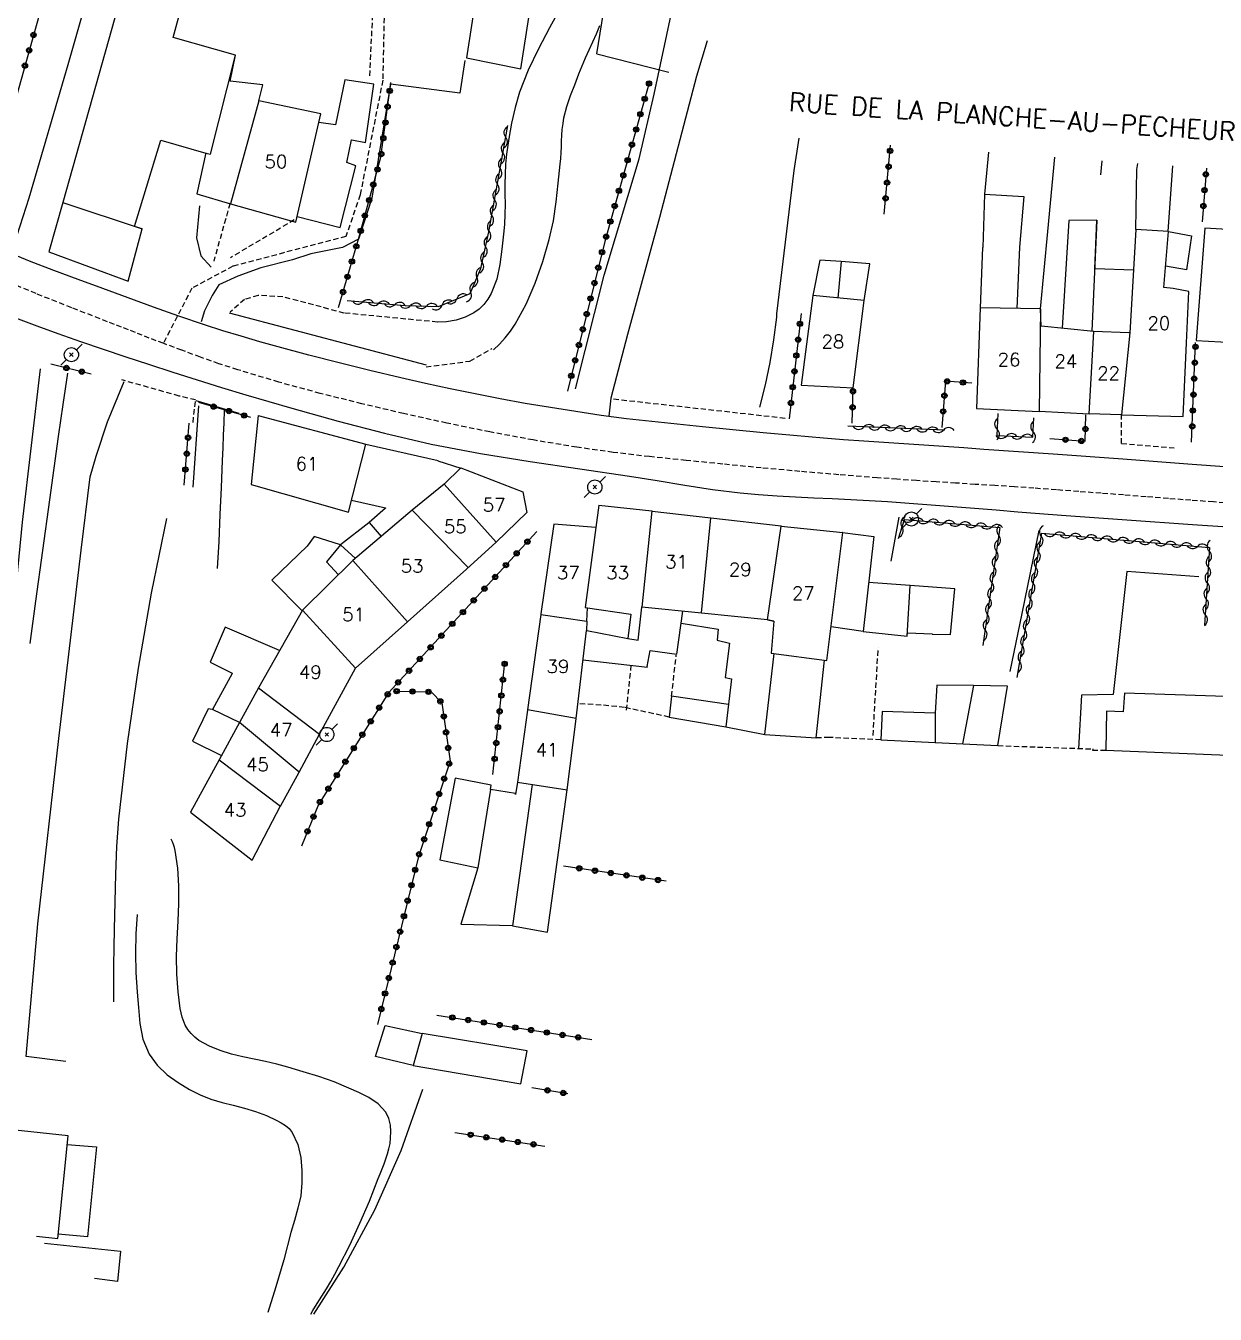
# Model space of a CAD drawing. Header units: millimetres. Extents: x 149000 to 150004, y 153000 to 154002.
# Drawn here: x 149817.9 to 149929.9, y 153198.6 to 153320 of the extents above; entities that cross this region are included whole.
import ezdxf
from ezdxf.enums import TextEntityAlignment as Align

# ---------------------------------------------------------------- set-up
doc = ezdxf.new("R2010")
doc.units = ezdxf.units.MM
doc.linetypes.add('DASHED', pattern=[0.75, 0.5, -0.25])
doc.layers.get('0').update_dxf_attribs({"linetype": 'CONTINUOUS'})
for name, color, linetype in [('W0001', 6, 'DASHED'), ('W0014', 7, 'CONTINUOUS'), ('W0017', 7, 'CONTINUOUS'), ('W0101', 7, 'CONTINUOUS'), ('W0104', 1, 'CONTINUOUS'), ('W0112', 1, 'DASHED'), ('W0120', 7, 'CONTINUOUS'), ('W0300', 7, 'CONTINUOUS'), ('W0310', 3, 'CONTINUOUS'), ('W0323', 7, 'CONTINUOUS'), ('W0473', 7, 'CONTINUOUS'), ('W0510', 5, 'CONTINUOUS'), ('W0989', 7, 'CONTINUOUS'), ('W0991', 7, 'CONTINUOUS'), ('W1102', 7, 'CONTINUOUS')]:
    doc.layers.add(name, color=color, linetype=linetype)
doc.styles.get("Standard").update_dxf_attribs({"font": 'romans.shx', "width": 0.85})

# ---------------------------------------------------------------- blocks, each defined once
blk = doc.blocks.new('T473')
for p, q in [((-0.166667, 0.166667), (0.166667, -0.166667)), ((-0.166667, -0.166667), (0.166667, 0.166667)), ((0.500001, 0.500001), (1.000002, 1.000002)), ((-1.000002, -1.000002), (-0.500001, -0.500001))]:
    blk.add_line(p, q)
blk.add_ellipse((0, 0), major_axis=(0.471405, 0.471405), ratio=1, start_param=5.4977871438, end_param=11.780972451)
blk = doc.blocks.new('t310o')
at = {"color": 0, "linetype": 'Continuous'}
for centre, start, end in [((-0.5, 0.38), 216.8699, 323.1304), ((0.5, -0.37), 36.8699, 143.1303)]:
    blk.add_arc(centre, 0.625, start, end, dxfattribs=at)
blk = doc.blocks.new('t323o')
at = {"color": 0, "linetype": 'Continuous'}
for radius in [0.25, 0.15]:
    blk.add_circle((0, 0), radius, dxfattribs=at)

msp = doc.modelspace()

# ---------------------------------------------------------------- linework, layer by layer
at = {"layer": 'W0001'}
for points in [[(149852.55, 153379.78), (149852.16, 153349.95), (149851.49, 153314.84), (149849.35, 153304.02), (149848.02, 153300.12), (149837.37, 153297.3), (149833.5, 153295.23), (149830.81, 153290.04)], [(149830.81, 153290.04), (149830.15, 153290.29), (149829.49, 153290.54), (149828.83, 153290.8), (149828.18, 153291.05), (149827.52, 153291.31), (149826.86, 153291.57), (149826.2, 153291.82), (149825.55, 153292.08), (149822.18, 153293.39), (149818.82, 153294.72), (149815.48, 153296.09)], [(149933.04, 153274.85), (149929.74, 153275.09), (149927.63, 153275.25), (149925.52, 153275.41), (149923.4, 153275.58), (149921.29, 153275.75), (149919.18, 153275.91), (149917.06, 153276.07), (149914.95, 153276.23), (149912.84, 153276.39), (149910.99, 153276.52), (149909.15, 153276.64), (149907.31, 153276.75), (149905.46, 153276.87), (149903.62, 153276.98), (149901.77, 153277.1), (149899.93, 153277.23), (149898.08, 153277.37), (149894.44, 153277.66), (149890.79, 153277.97), (149887.15, 153278.3), (149883.51, 153278.66), (149880.07, 153279.01), (149876.62, 153279.36), (149873.19, 153279.76), (149869.76, 153280.25), (149865.66, 153280.93), (149861.57, 153281.69), (149857.51, 153282.52), (149853.45, 153283.42), (149849.52, 153284.34), (149845.6, 153285.32), (149841.69, 153286.38), (149837.82, 153287.55), (149836.05, 153288.12), (149834.3, 153288.74), (149832.55, 153289.38), (149830.81, 153290.04)]]:
    msp.add_lwpolyline(points, dxfattribs=at)
at = {"layer": 'W0014'}
for points in [[(149934.29, 153278.14), (149927.74, 153278.63), (149921.2, 153279.11), (149914.66, 153279.58), (149908.11, 153280.05), (149906.23, 153280.19), (149904.34, 153280.31), (149902.45, 153280.44), (149900.57, 153280.56), (149898.68, 153280.69), (149896.8, 153280.82), (149894.91, 153280.96), (149893.02, 153281.11), (149890.17, 153281.35), (149887.32, 153281.61), (149884.46, 153281.89), (149881.61, 153282.18), (149879.22, 153282.43), (149876.83, 153282.67), (149874.44, 153282.94), (149872.05, 153283.25), (149869.67, 153283.6), (149867.29, 153283.98), (149864.91, 153284.38), (149862.54, 153284.82), (149860.19, 153285.27), (149857.85, 153285.75), (149855.51, 153286.26), (149853.18, 153286.79), (149850.28, 153287.47), (149847.39, 153288.19), (149844.51, 153288.93), (149841.63, 153289.7), (149839.89, 153290.19), (149838.15, 153290.7), (149836.41, 153291.23), (149834.69, 153291.78), (149832.28, 153292.6), (149829.88, 153293.45), (149827.49, 153294.32), (149825.11, 153295.2), (149822.8, 153296.05), (149820.5, 153296.91), (149818.21, 153297.79), (149815.94, 153298.71)], [(149816.89, 153292.43), (149818.88, 153291.69), (149820.88, 153290.97), (149823.01, 153290.22), (149825.14, 153289.49), (149827.28, 153288.78), (149829.42, 153288.07), (149831.71, 153287.32), (149833.99, 153286.59), (149836.28, 153285.87), (149838.58, 153285.18), (149842.92, 153283.93), (149847.27, 153282.71), (149851.64, 153281.56), (149856.05, 153280.55), (149860.7, 153279.65), (149865.38, 153278.9), (149870.06, 153278.21), (149874.74, 153277.51), (149877.34, 153277.1), (149879.94, 153276.67), (149882.54, 153276.28), (149885.16, 153275.96), (149886.89, 153275.8), (149888.63, 153275.67), (149890.36, 153275.57), (149892.1, 153275.49), (149893.84, 153275.41), (149895.57, 153275.33), (149897.31, 153275.24), (149899.05, 153275.13), (149901.09, 153274.99), (149903.14, 153274.83), (149905.19, 153274.67), (149907.23, 153274.5), (149909.28, 153274.34), (149911.33, 153274.17), (149913.37, 153274.01), (149915.42, 153273.86), (149921.6, 153273.41), (149927.78, 153272.97), (149933.96, 153272.55)]]:
    msp.add_lwpolyline(points, dxfattribs=at)
at = {"layer": 'W0017'}
for points in [[(149817.03, 153300.24), (149818.16, 153303.74), (149821.83, 153316.3), (149826.27, 153331.83), (149828.06, 153338.42), (149828.44, 153343.76), (149828.61, 153351.98)], [(149869.63, 153285.75), (149872.33, 153296.46), (149875.65, 153307.43), (149877.07, 153313.53), (149878.86, 153321.89), (149879.03, 153326.71)], [(149882.06, 153318.54), (149881.05, 153315.2), (149877.56, 153301.9), (149874.55, 153290.87), (149872.98, 153284.86), (149872.8, 153283.16)], [(149859.22, 153316.68), (149858.75, 153313.61), (149852.21, 153314.45), (149850.44, 153303.71), (149849.19, 153299.85), (149847.7, 153299.06), (149844.71, 153298.46), (149842.98, 153297.9), (149840, 153297.16), (149837.82, 153296.37), (149836.05, 153295.55), (149835.4, 153294.56), (149834.7, 153293.1), (149834.38, 153292.07)], [(149834.23, 153303.01), (149833.95, 153299.99), (149834.35, 153298.29), (149835.32, 153297.22)], [(149819.2, 153287.65), (149817.51, 153273.18), (149816.53, 153263.16), (149816.44, 153262.52)], [(149821.63, 153222.38), (149817.89, 153222.85), (149819, 153235.35), (149820.96, 153252.8), (149823.07, 153270.54), (149823.93, 153277.47), (149824.48, 153279.42), (149825.54, 153282.64), (149827.13, 153286.45)], [(149899.4, 153269.5), (149900.13, 153273.65)], [(149910.6, 153259.1), (149911.74, 153264.59), (149913.34, 153272.39)], [(149928.38, 153268.03), (149921.58, 153268.54), (149920.31, 153256.96), (149917.31, 153256.9), (149917.05, 153251.86)]]:
    msp.add_lwpolyline(points, dxfattribs=at)
at = {"layer": 'W0101'}
for points in [[(149837.15, 153303.19), (149843.29, 153301.45), (149845.64, 153311.65), (149839.81, 153312.88)], [(149928.12, 153290.3), (149933.92, 153289.99), (149934.05, 153296.3), (149931.98, 153296.4), (149932.15, 153300.69), (149928.93, 153300.88)], [(149890.92, 153286.1), (149895.8, 153285.85), (149896.84, 153294.07), (149892, 153294.54)]]:
    msp.add_lwpolyline(points, close=True, dxfattribs=at)
for points in [[(149921.06, 153283.33), (149921.09, 153283.3), (149926.89, 153283.13), (149927.22, 153290.08), (149927.44, 153294.92), (149925.96, 153295.2), (149925.07, 153295.29), (149925.53, 153300.57), (149922.45, 153300.76), (149921.87, 153291.02), (149921.79, 153291.02)], [(149913.53, 153291.66), (149913.45, 153293.29), (149907.78, 153293.38), (149907.42, 153283.91)], [(149918.48, 153291.16), (149913.53, 153291.66)], [(149921.79, 153291.02), (149918.48, 153291.16)], [(149839.76, 153283.24), (149839.08, 153276.73), (149848.25, 153274.12), (149849.9, 153280.53)], [(149839.76, 153283.24), (149849.9, 153280.53)], [(149907.42, 153283.91), (149913.33, 153283.62)], [(149913.33, 153283.62), (149913.33, 153283.65), (149918.03, 153283.41)], [(149918.03, 153283.41), (149918.04, 153283.43), (149921.06, 153283.33)], [(149858.83, 153278.3), (149857.27, 153276.78)], [(149858.83, 153278.27), (149858.83, 153278.3), (149864.68, 153276.03), (149865.06, 153274.11)], [(149857.27, 153276.78), (149854.75, 153274.74), (149854.26, 153274.32)], [(149854.26, 153274.32), (149848.68, 153269.56)], [(149871.83, 153274.79), (149871.55, 153272.67)], [(149871.83, 153274.79), (149876.84, 153274.26)], [(149876.84, 153274.26), (149876.87, 153274.23), (149882.4, 153273.59)], [(149862.17, 153271.31), (149865.06, 153274.11)], [(149882.4, 153273.59), (149889.02, 153272.83)], [(149871.55, 153272.67), (149867.61, 153273), (149866.39, 153264.54)], [(149887.73, 153264.02), (149887.73, 153263.99), (149888.34, 153263.86), (149888.09, 153260.84), (149893.32, 153260.16), (149894.84, 153272.21)], [(149889.02, 153272.83), (149889.02, 153272.81), (149894.84, 153272.21), (149894.81, 153272.21)], [(149859.36, 153268.75), (149862.17, 153271.31)], [(149848.68, 153269.56), (149843.91, 153264.91)], [(149853.81, 153263.8), (149859.36, 153268.75)], [(149843.91, 153264.91), (149839.79, 153257.59)], [(149870.56, 153265.16), (149874.86, 153264.53), (149874.59, 153262.21), (149875.54, 153262.07), (149875.9, 153265.17), (149875.9, 153265.2)], [(149870.71, 153263.86), (149870.77, 153265.13)], [(149875.9, 153265.2), (149881.51, 153264.64)], [(149881.51, 153264.64), (149887.73, 153264.02)], [(149848.91, 153259.43), (149853.81, 153263.8)], [(149866.39, 153264.54), (149866.38, 153264.49), (149865.11, 153255.49), (149865.11, 153255.47)], [(149870.71, 153263.86), (149870.68, 153262.99)], [(149869.7, 153254.66), (149869.71, 153254.69), (149870.68, 153262.99), (149870.71, 153262.99)], [(149845.54, 153253.2), (149848.91, 153259.43)], [(149839.79, 153257.59), (149837.99, 153254.3)], [(149865.11, 153255.47), (149864.17, 153248.68), (149868.86, 153247.98), (149869.7, 153254.66)], [(149837.99, 153254.3), (149836.07, 153250.78)], [(149843.6, 153249.64), (149845.54, 153253.2)], [(149836.07, 153250.78), (149833.38, 153245.87), (149839.17, 153241.35), (149841.86, 153246.45)], [(149841.86, 153246.45), (149841.86, 153246.42), (149843.6, 153249.64)], [(149818.86, 153205.91), (149820.86, 153205.68), (149821.83, 153215.35), (149812.73, 153216.34)]]:
    msp.add_lwpolyline(points, dxfattribs=at)
at = {"layer": 'W0104'}
for points in [[(149839.81, 153312.88), (149840.17, 153314.41), (149837.1, 153314.74), (149837.6, 153317.19), (149831.75, 153318.86), (149834.85, 153330.31), (149832.32, 153330.9), (149833.66, 153335.52), (149830.65, 153336.24), (149829.32, 153331.71), (149829.32, 153331.68), (149821.34, 153303.32), (149820.03, 153298.65)], [(149834.83, 153307.97), (149835.27, 153307.87), (149837.6, 153317.19)], [(149843.42, 153301.98), (149847.48, 153300.94), (149848.96, 153306.78), (149848.1, 153307.09), (149848.54, 153309.21), (149848.57, 153309.21), (149849.85, 153308.97), (149850.63, 153314.47), (149847.92, 153314.87), (149847.03, 153310.64), (149845.45, 153310.86)], [(149827.51, 153295.89), (149828.83, 153300.84), (149828.1, 153301.06), (149830.58, 153309.17), (149834.83, 153307.97), (149834.83, 153308), (149833.97, 153304.13), (149837.15, 153303.19)], [(149908.56, 153308.04), (149908.19, 153304.11), (149908.19, 153304.08), (149908.02, 153299.06), (149907.99, 153299.06), (149907.78, 153293.38)], [(149913.45, 153293.29), (149914.15, 153300.59), (149914.81, 153307.58)], [(149922.45, 153300.76), (149922.53, 153306.42), (149922.62, 153307)], [(149925.88, 153306.76), (149925.46, 153300.58)], [(149908.19, 153304.08), (149911.88, 153303.86), (149911.49, 153299.11), (149911.21, 153293.33)], [(149821.34, 153303.32), (149828.83, 153300.84)], [(149922.22, 153296.94), (149918.61, 153297.06), (149918.58, 153297.06), (149918.76, 153301.63), (149916.12, 153301.61), (149915.51, 153291.46)], [(149918.76, 153301.63), (149918.3, 153291.18)], [(149925.53, 153300.57), (149927.68, 153300.16), (149927.2, 153296.98), (149925.24, 153297.31)], [(149820.03, 153298.65), (149827.51, 153295.89)], [(149894.67, 153297.74), (149892.65, 153297.89), (149892, 153294.54)], [(149896.84, 153294.07), (149897.38, 153297.53), (149894.67, 153297.74), (149894.35, 153294.31)], [(149849.9, 153280.53), (149849.9, 153280.55), (149856.7, 153278.99), (149856.67, 153278.96), (149858.83, 153278.27)], [(149848.55, 153275.27), (149851.75, 153274.55), (149851.74, 153274.52), (149850.19, 153273.15), (149850.16, 153273.12), (149847.51, 153271.06), (149848.93, 153269.77)], [(149850.19, 153273.15), (149851.35, 153271.84)], [(149847.51, 153271.06), (149845.02, 153271.85), (149844.37, 153270.92), (149841.02, 153267.73), (149843.88, 153264.84)], [(149897.74, 153271.83), (149896.75, 153262.88), (149893.72, 153263.33)], [(149894.81, 153272.21), (149897.74, 153271.83)], [(149847.51, 153271.06), (149846.18, 153269.45), (149847.32, 153268.23)], [(149896.75, 153262.88), (149900.89, 153262.46), (149900.92, 153262.77), (149903.25, 153262.66), (149903.25, 153262.63), (149904.99, 153262.6), (149905.39, 153266.91), (149901.16, 153267.22), (149897.26, 153267.5)], [(149900.89, 153262.46), (149901.16, 153267.22)], [(149870.35, 153260.2), (149876.42, 153259.52), (149876.39, 153259.58), (149876.67, 153261.11), (149879.18, 153260.75), (149879.75, 153264.81)], [(149879.59, 153263.68), (149883.1, 153263.11), (149882.98, 153262.08), (149884.15, 153261.78), (149883.75, 153258.54), (149884.33, 153258.44), (149883.81, 153253.91), (149887.49, 153253.19), (149892.31, 153252.86), (149893.11, 153260.19)], [(149841.77, 153261.1), (149836.65, 153263.3), (149835.23, 153260.01), (149837.3, 153258.96), (149837.3, 153258.93), (149835.44, 153255.52), (149835.42, 153255.54), (149835.03, 153255.61), (149833.55, 153252.55), (149836.3, 153251.21)], [(149870.71, 153262.99), (149874.59, 153262.21)], [(149887.49, 153253.19), (149888.36, 153260.8)], [(149907.14, 153257.79), (149906.1, 153252.3)], [(149884.05, 153256.01), (149878.69, 153256.78), (149878.48, 153254.82), (149883.81, 153253.91)], [(149903.54, 153255.19), (149903.53, 153252.44)], [(149861.65, 153248.01), (149861.69, 153248.4), (149858.32, 153249.05), (149856.86, 153241.38), (149860.43, 153240.61)], [(149864.17, 153248.68), (149863.99, 153247.54), (149863.99, 153247.62), (149861.65, 153248.01), (149860.43, 153240.61), (149858.84, 153235.31), (149863.72, 153235.17), (149863.71, 153235.14), (149867.01, 153234.55), (149868.86, 153247.98)], [(149865.55, 153248.47), (149863.71, 153235.14)], [(149854.34, 153221.99), (149850.81, 153222.83), (149851.72, 153225.75), (149855.21, 153225.01)], [(149821.75, 153214.55), (149824.52, 153214.33), (149823.68, 153205.83), (149820.91, 153206.09)], [(149819.62, 153205.26), (149826.77, 153204.5), (149826.5, 153201.62), (149824.33, 153201.92)]]:
    msp.add_lwpolyline(points, dxfattribs=at)
for points in [[(149860.91, 153326.92), (149859.39, 153316.93), (149864.49, 153315.91), (149866.11, 153326.2)], [(149898.4, 153252.67), (149903.53, 153252.44), (149909.44, 153252.13), (149910.34, 153257.74), (149907.14, 153257.79), (149903.69, 153257.83), (149903.54, 153255.19), (149898.53, 153255.34)], [(149919.62, 153251.7), (149932.65, 153251.16), (149932.81, 153256.71), (149921.38, 153257.08), (149921.23, 153255.31), (149919.66, 153255.37)], [(149854.34, 153221.99), (149864.5, 153220.25), (149865.08, 153223.37), (149855.21, 153225.01)]]:
    msp.add_lwpolyline(points, close=True, dxfattribs=at)
at = {"layer": 'W0112'}
for points in [[(149850.26, 153315.25), (149850.63, 153322.76), (149850.76, 153337.96), (149850.79, 153350.39), (149835.87, 153354.57), (149830.55, 153336.46)], [(149837.1, 153303.24), (149835.56, 153297.77)], [(149843.15, 153301.67), (149837.14, 153298.11)], [(149856.63, 153292.04), (149847.85, 153292.89), (149842.06, 153294.42), (149839.74, 153294.55), (149838.46, 153294.18), (149837.1, 153292.96)], [(149855.56, 153287.81), (149859.7, 153288.37), (149861.79, 153289.56)], [(149833.61, 153282.58), (149833.85, 153284.71), (149832.3, 153285.07), (149826.9, 153286.59)], [(149873.24, 153284.8), (149889.56, 153282.98)], [(149921.08, 153280.61), (149921.09, 153283.3)], [(149921.08, 153280.61), (149926.11, 153280.18)], [(149897.68, 153253.1), (149898.17, 153261.36)], [(149874.87, 153259.7), (149874.41, 153255.37)], [(149878.69, 153256.78), (149879.14, 153260.64)], [(149878.48, 153254.82), (149874.27, 153255.73), (149872.06, 153255.95), (149869.87, 153256.08)], [(149898.4, 153252.67), (149893.58, 153252.9), (149892.31, 153252.86)], [(149909.44, 153252.13), (149918.38, 153251.82), (149918.37, 153251.71), (149919.62, 153251.7)]]:
    msp.add_lwpolyline(points, dxfattribs=at)
at = {"layer": 'W0120'}
for points in [[(149837.02, 153292.91), (149855.56, 153288.01)], [(149833.87, 153284.65), (149837.92, 153283.47)]]:
    msp.add_lwpolyline(points, dxfattribs=at)
at = {"layer": 'W0300'}
for points in [[(149871.64, 153317.32), (149874.34, 153334.09)], [(149878.43, 153315.57), (149871.64, 153317.29)], [(149887.01, 153284.03), (149887.53, 153286.12), (149887.97, 153288.23), (149888.33, 153290.36), (149888.61, 153292.5), (149888.62, 153292.54), (149888.62, 153292.58), (149888.62, 153292.62), (149888.62, 153292.66), (149888.62, 153292.69), (149888.62, 153292.73), (149888.62, 153292.77), (149888.62, 153292.81), (149890.25, 153306.34), (149890.71, 153309.36)], [(149821.79, 153287.24), (149821.34, 153284.26), (149820.9, 153281.27), (149820.48, 153278.28), (149820.08, 153275.29), (149818.78, 153265.74), (149818.24, 153261.76)], [(149831.12, 153273.52), (149829.67, 153266.49), (149828.43, 153259.43), (149827.41, 153252.32), (149826.59, 153245.2), (149826.39, 153242.61), (149826.29, 153240.01), (149826.24, 153237.42), (149826.18, 153234.83), (149826.15, 153233.12), (149826.12, 153231.41), (149826.11, 153229.69), (149826.12, 153227.98)], [(149845, 153198.55), (149847.83, 153202.98), (149850.73, 153208.38), (149853.21, 153213.98), (149855.26, 153219.76)]]:
    msp.add_lwpolyline(points, dxfattribs=at)
at = {"layer": 'W0310'}
for points in [[(149848.13, 153294.07), (149853.61, 153293.6), (149856.75, 153293.52), (149859.71, 153294.74), (149860.72, 153297.1), (149861.49, 153300.53), (149863.27, 153310.57)], [(149909.42, 153283.44), (149909.34, 153281.34), (149912.73, 153281.2), (149912.82, 153283.02)], [(149904.45, 153281.86), (149895.31, 153282.22)], [(149900.07, 153271.64), (149900.63, 153273.44), (149909.61, 153272.69), (149908.02, 153261.55)], [(149911.26, 153258.55), (149913.58, 153272.14), (149929.39, 153270.8), (149928.91, 153263.49)]]:
    msp.add_lwpolyline(points, dxfattribs=at)
at = {"layer": 'W0323'}
for points in [[(149828.61, 153353.39), (149819.33, 153321.75), (149813.71, 153301.77)], [(149847.32, 153293.43), (149849.25, 153300.07), (149851.3, 153307.58), (149852.25, 153314.62)], [(149876.59, 153314.58), (149872.4, 153299.63), (149868.89, 153285.53)], [(149898.72, 153302.2), (149899.33, 153308.72)], [(149919.14, 153305.93), (149919.25, 153307.25)], [(149929.08, 153306.53), (149928.68, 153301.48)], [(149890.91, 153292.86), (149889.77, 153282.93)], [(149927.69, 153280.72), (149928.07, 153290.13)], [(149824, 153287.14), (149820.22, 153288.08)], [(149906.97, 153286.29), (149904.51, 153286.46), (149904.15, 153282.12)], [(149895.72, 153282.51), (149895.8, 153285.85)], [(149834.11, 153284.5), (149839.03, 153283.07)], [(149914.32, 153281.06), (149917.65, 153280.81), (149917.73, 153283.3)], [(149832.77, 153276.66), (149833.26, 153282.51)], [(149865.99, 153272.32), (149859.29, 153264.98), (149852.03, 153257.1), (149845.42, 153246.58), (149843.83, 153242.66)], [(149861.87, 153249.4), (149862.98, 153259.96)], [(149852.61, 153257.26), (149856.03, 153257.2), (149857.06, 153256.15), (149857.82, 153250.68), (149854.85, 153241.69), (149850.99, 153225.86)], [(149878.18, 153239.35), (149868.52, 153240.78)], [(149856.57, 153226.74), (149867.39, 153225.03), (149871.18, 153224.44)], [(149868.92, 153219.33), (149865.53, 153219.89)], [(149858.28, 153215.69), (149866.74, 153214.39)]]:
    msp.add_lwpolyline(points, dxfattribs=at)
at = {"layer": 'W0510'}
for points in [[(149868.25, 153321.73), (149867.21, 153319.77), (149866.17, 153317.8), (149865.2, 153315.78), (149864.38, 153313.7), (149863.95, 153312.26), (149863.61, 153310.8), (149863.35, 153309.33), (149863.14, 153307.85), (149863.05, 153306.91), (149863.01, 153305.97), (149863, 153305.02), (149863, 153304.08), (149863.01, 153303.14), (149862.99, 153302.2), (149862.95, 153301.25), (149862.86, 153300.31), (149862.7, 153298.91), (149862.52, 153297.48), (149862.22, 153296.07), (149861.69, 153294.72), (149861.38, 153294.19), (149861, 153293.7), (149860.56, 153293.26), (149860.05, 153292.9), (149859.25, 153292.49), (149858.39, 153292.21), (149857.5, 153292.06), (149856.6, 153292.04)], [(149861.91, 153289.43), (149862.49, 153289.96), (149863.03, 153290.55), (149863.52, 153291.17), (149863.96, 153291.83), (149864.99, 153293.73), (149865.85, 153295.72), (149866.57, 153297.76), (149867.17, 153299.83), (149867.57, 153301.58), (149867.83, 153303.36), (149868.02, 153305.14), (149868.21, 153306.92), (149868.26, 153307.46), (149868.3, 153308.01), (149868.32, 153308.56), (149868.34, 153309.1), (149868.36, 153309.65), (149868.4, 153310.2), (149868.47, 153310.74), (149868.56, 153311.28), (149868.83, 153312.34), (149869.18, 153313.38), (149869.57, 153314.4), (149869.95, 153315.42), (149870.26, 153316.19), (149870.59, 153316.95), (149870.94, 153317.7), (149871.28, 153318.45), (149871.63, 153319.21), (149871.94, 153319.98)], [(149834.12, 153284.14), (149833.59, 153276.5)], [(149835.93, 153268.81), (149836.06, 153271.36), (149836.18, 153273.91), (149836.29, 153276.46), (149836.4, 153279.01), (149836.45, 153280.19), (149836.49, 153281.38), (149836.53, 153282.56), (149836.56, 153283.75)], [(149844.7, 153198.56), (149844.9, 153198.89), (149845.32, 153199.57), (149845.75, 153200.26), (149846.17, 153200.94), (149846.58, 153201.63), (149846.98, 153202.33), (149847.36, 153203.04), (149848.38, 153205.07), (149849.33, 153207.13), (149850.23, 153209.21), (149851.06, 153211.33), (149851.24, 153211.79), (149851.42, 153212.25), (149851.61, 153212.71), (149851.78, 153213.18), (149851.94, 153213.66), (149852.07, 153214.15), (149852.17, 153214.65), (149852.22, 153215.15), (149852.24, 153215.76), (149852.2, 153216.38), (149852.06, 153217), (149851.77, 153217.58), (149851.05, 153218.38), (149850.16, 153218.98), (149849.22, 153219.43), (149848.3, 153219.86), (149846.9, 153220.46), (149845.45, 153220.95), (149843.99, 153221.39), (149842.53, 153221.83), (149841.49, 153222.13), (149840.43, 153222.38), (149839.37, 153222.59), (149838.31, 153222.81), (149837.24, 153223.07), (149836.18, 153223.4), (149835.15, 153223.82), (149834.17, 153224.36), (149833.78, 153224.65), (149833.43, 153224.99), (149833.13, 153225.38), (149832.88, 153225.8), (149832.57, 153226.55), (149832.4, 153227.35), (149832.29, 153228.15), (149832.2, 153228.93), (149832.08, 153230.6), (149832.06, 153232.26), (149832.11, 153233.92), (149832.2, 153235.58), (149832.26, 153237.24), (149832.27, 153238.91), (149832.18, 153240.58), (149831.94, 153242.24), (149831.87, 153242.53), (149831.78, 153242.8), (149831.67, 153243.07), (149831.54, 153243.33)], [(149828.33, 153236.23), (149828.22, 153234.4), (149828.18, 153232.57), (149828.23, 153230.74), (149828.36, 153228.91), (149828.47, 153227.45), (149828.6, 153225.96), (149828.88, 153224.47), (149829.47, 153223.06), (149830.24, 153222.01), (149831.18, 153221.12), (149832.22, 153220.38), (149833.29, 153219.72), (149834.27, 153219.22), (149835.3, 153218.83), (149836.34, 153218.51), (149837.4, 153218.24), (149838.45, 153217.96), (149839.5, 153217.66), (149840.53, 153217.28), (149841.52, 153216.81), (149841.91, 153216.58), (149842.31, 153216.34), (149842.67, 153216.04), (149842.96, 153215.66), (149843.48, 153214.53), (149843.76, 153213.33), (149843.86, 153212.11), (149843.87, 153210.92), (149843.76, 153209.71), (149843.49, 153208.53), (149843.16, 153207.38), (149842.83, 153206.24), (149842.15, 153203.68), (149841.42, 153201.12), (149840.65, 153198.72)]]:
    msp.add_lwpolyline(points, dxfattribs=at)
at = {"layer": 'W1102'}
for points in [[(149913.45, 153293.29), (149913.33, 153283.62)], [(149918.03, 153283.41), (149918.48, 153291.16)], [(149921.87, 153291.02), (149921.09, 153283.3)], [(149857.27, 153276.78), (149862.17, 153271.31)], [(149859.54, 153268.91), (149854.26, 153274.32)], [(149876.84, 153274.26), (149875.9, 153265.17)], [(149881.51, 153264.64), (149882.4, 153273.59)], [(149871.55, 153272.67), (149870.56, 153265.16)], [(149888.34, 153263.86), (149887.72, 153263.99), (149889.02, 153272.81)], [(149848.68, 153269.56), (149853.81, 153263.8)], [(149848.91, 153259.43), (149843.91, 153264.91)], [(149866.38, 153264.49), (149870.71, 153263.86)], [(149839.79, 153257.59), (149845.54, 153253.2)], [(149837.99, 153254.3), (149835.44, 153255.52)], [(149869.71, 153254.69), (149865.11, 153255.49)], [(149843.6, 153249.64), (149837.99, 153254.3)], [(149836.07, 153250.78), (149841.86, 153246.42)]]:
    msp.add_lwpolyline(points, dxfattribs=at)

# ---------------------------------------------------------------- block references
at = {"layer": 'W0310'}
for p, rotation in [((149863.07, 153309.46), 79.95751526194854), ((149862.81, 153307.98), 79.95751526194854), ((149862.55, 153306.51), 79.95751526194854), ((149862.29, 153305.03), 79.95751526194854), ((149862.03, 153303.55), 79.95751526194854), ((149861.77, 153302.08), 79.95751526194854), ((149861.51, 153300.6), 79.95751526194854), ((149861.18, 153299.13), 77.28180592419555), ((149860.85, 153297.67), 77.28180592419555), ((149860.36, 153296.26), 66.92427372876429), ((149859.77, 153294.88), 66.92427372876429), ((149849.62, 153293.94), 355.101500210066), ((149851.12, 153293.81), 355.101500210066), ((149852.61, 153293.69), 355.101500210066), ((149854.11, 153293.59), 358.540550644717), ((149855.61, 153293.55), 358.540550644717), ((149857.08, 153293.65), 22.34994811823851), ((149858.47, 153294.23), 22.34994811823851), ((149909.36, 153281.94), 268.0382093755485), ((149896.81, 153282.16), 177.7619934859011), ((149898.31, 153282.1), 177.7619934859011), ((149899.81, 153282.04), 177.7619934859011), ((149901.31, 153281.98), 177.7619934859011), ((149902.81, 153281.92), 177.7619934859011), ((149904.31, 153281.87), 177.7619934859011), ((149910.24, 153281.3), 357.5507884635058), ((149912.76, 153281.7), 87.13916404882532), ((149911.74, 153281.24), 357.5507884635058), ((149900.41, 153272.74), 72.52308528580804), ((149901.4, 153273.38), 355.2136562489422), ((149902.89, 153273.25), 355.2136562489422), ((149904.39, 153273.13), 355.2136562489422), ((149905.88, 153273), 355.2136562489422), ((149907.38, 153272.88), 355.2136562489422), ((149908.87, 153272.75), 355.2136562489422), ((149909.51, 153271.94), 261.8375007142316), ((149913.53, 153271.86), 80.29712153670565), ((149914.79, 153272.04), 355.1619770716421), ((149916.29, 153271.91), 355.1619770716421), ((149917.78, 153271.78), 355.1619770716421), ((149919.28, 153271.66), 355.1619770716421), ((149920.77, 153271.53), 355.1619770716421), ((149909.29, 153270.46), 261.8375007142316), ((149913.28, 153270.38), 80.29712153670565), ((149922.26, 153271.4), 355.1619770716421), ((149923.76, 153271.28), 355.1619770716421), ((149925.25, 153271.15), 355.1619770716421), ((149926.75, 153271.03), 355.1619770716421), ((149928.24, 153270.9), 355.1619770716421), ((149929.36, 153270.45), 266.2494228787804), ((149909.08, 153268.97), 261.8375007142316), ((149913.03, 153268.9), 80.29712153670565), ((149929.27, 153268.95), 266.2494228787804), ((149908.87, 153267.49), 261.8375007142316), ((149912.77, 153267.43), 80.29712153670565), ((149929.17, 153267.46), 266.2494228787804), ((149908.65, 153266), 261.8375007142316), ((149912.52, 153265.95), 80.29712153670565), ((149929.07, 153265.96), 266.2494228787804), ((149908.44, 153264.52), 261.8375007142316), ((149912.27, 153264.47), 80.29712153670565), ((149928.97, 153264.46), 266.2494228787804), ((149908.23, 153263.03), 261.8375007142316), ((149912.01, 153262.99), 80.29712153670565), ((149911.76, 153261.51), 80.29712153670565), ((149911.51, 153260.03), 80.29712153670565)]:
    msp.add_blockref('t310o', p, dxfattribs=dict(at, rotation=rotation))
at = {"layer": 'W0323'}
for p, rotation in [((149818.58, 153319.1), 254.3071404126309), ((149818.17, 153317.65), 254.3071404126309), ((149817.77, 153316.21), 254.3071404126309), ((149876.57, 153314.52), 254.3642915608536), ((149852.14, 153313.83), 82.35364517192912), ((149876.17, 153313.08), 254.3642915608536), ((149851.94, 153312.34), 82.35364517192912), ((149875.76, 153311.63), 254.3642915608536), ((149851.74, 153310.85), 82.35364517192912), ((149851.54, 153309.37), 82.35364517192912), ((149875.36, 153310.19), 254.3642915608536), ((149874.96, 153308.75), 254.3642915608536), ((149899.28, 153308.18), 84.70049246511587), ((149851.34, 153307.88), 82.35364517192912), ((149874.55, 153307.3), 254.3642915608536), ((149850.99, 153306.42), 74.70290637429109), ((149874.15, 153305.86), 254.3642915608536), ((149899.14, 153306.68), 84.70049246511587), ((149929.03, 153305.96), 265.4709459743448), ((149850.59, 153304.98), 74.70290637429109), ((149873.74, 153304.41), 254.3642915608536), ((149899, 153305.19), 84.70049246511587), ((149928.91, 153304.47), 265.4709459743448), ((149850.2, 153303.53), 74.70290637429109), ((149898.86, 153303.7), 84.70049246511587), ((149849.8, 153302.08), 74.70290637429109), ((149873.34, 153302.97), 254.3642915608536), ((149928.8, 153302.97), 265.4709459743448), ((149872.93, 153301.52), 254.3642915608536), ((149849.41, 153300.64), 74.70290637429109), ((149872.53, 153300.08), 254.3642915608536), ((149848.99, 153299.19), 73.7530501491923), ((149872.15, 153298.63), 255.9895766400156), ((149848.58, 153297.75), 73.7530501491923), ((149871.79, 153297.17), 255.9895766400156), ((149848.16, 153296.31), 73.7530501491923), ((149847.74, 153294.87), 73.7530501491923), ((149871.43, 153295.72), 255.9895766400156), ((149871.06, 153294.26), 255.9895766400156), ((149870.7, 153292.8), 255.9895766400156), ((149870.34, 153291.35), 255.9895766400156), ((149890.79, 153291.88), 263.4634257178834), ((149869.97, 153289.89), 255.9895766400156), ((149890.62, 153290.39), 263.4634257178834), ((149890.45, 153288.89), 263.4634257178834), ((149928.06, 153289.71), 87.68265665988469), ((149821.68, 153287.72), 165.988704929288), ((149823.13, 153287.36), 165.988704929288), ((149869.61, 153288.44), 255.9895766400156), ((149890.28, 153287.4), 263.4634257178834), ((149928, 153288.21), 87.68265665988469), ((149869.25, 153286.98), 255.9895766400156), ((149904.66, 153286.45), 176.0763613373428), ((149906.15, 153286.35), 176.0763613373428), ((149927.93, 153286.71), 87.68265665988469), ((149890.11, 153285.91), 263.4634257178834), ((149895.79, 153285.51), 88.59361966803033), ((149904.4, 153285.11), 265.3599252425865), ((149927.87, 153285.21), 87.68265665988469), ((149835.55, 153284.08), 343.7550069958766), ((149836.99, 153283.66), 343.7550069958766), ((149889.94, 153284.42), 263.4634257178834), ((149895.75, 153284.01), 88.59361966803033), ((149927.81, 153283.71), 87.68265665988469), ((149838.43, 153283.24), 343.7550069958766), ((149904.28, 153283.62), 265.3599252425865), ((149917.69, 153281.97), 88.02506598888775), ((149927.75, 153282.22), 87.68265665988469), ((149833.14, 153281.14), 85.18122647217332), ((149915.81, 153280.95), 355.7591701016961), ((149917.31, 153280.84), 355.7591701016961), ((149833.02, 153279.65), 85.18122647217332), ((149832.89, 153278.15), 85.18122647217332), ((149865.11, 153271.36), 227.6425452940137), ((149863.09, 153269.14), 227.6425452940137), ((149864.1, 153270.25), 227.6425452940137), ((149862.08, 153268.03), 227.6425452940137), ((149861.07, 153266.92), 227.6425452940137), ((149860.06, 153265.82), 227.6425452940137), ((149859.04, 153264.71), 227.3322970489615), ((149858.03, 153263.61), 227.3322970489615), ((149857.01, 153262.5), 227.3322970489615), ((149855.99, 153261.4), 227.3322970489615), ((149854.98, 153260.3), 227.3322970489615), ((149862.97, 153259.84), 83.966441854555), ((149853.96, 153259.19), 227.3322970489615), ((149862.81, 153258.35), 83.966441854555), ((149851.95, 153256.97), 237.8733664113197), ((149852.79, 153257.26), 358.9617218714494), ((149852.94, 153258.09), 227.3322970489615), ((149854.29, 153257.23), 358.9617218714494), ((149855.79, 153257.2), 358.9617218714494), ((149851.15, 153255.7), 237.8733664113197), ((149856.91, 153256.3), 314.5584227737048), ((149862.66, 153256.85), 83.966441854555), ((149857.24, 153254.88), 277.9202931341865), ((149862.5, 153255.36), 83.966441854555), ((149850.35, 153254.43), 237.8733664113197), ((149857.45, 153253.39), 277.9202931341865), ((149862.34, 153253.87), 83.966441854555), ((149849.56, 153253.16), 237.8733664113197), ((149862.18, 153252.38), 83.966441854555), ((149848.76, 153251.89), 237.8733664113197), ((149857.65, 153251.91), 277.9202931341865), ((149847.96, 153250.62), 237.8733664113197), ((149857.74, 153250.43), 251.6990090013416), ((149862.02, 153250.89), 83.966441854555), ((149847.16, 153249.35), 237.8733664113197), ((149857.27, 153249.01), 251.6990090013416), ((149846.36, 153248.08), 237.8733664113197), ((149856.8, 153247.58), 251.6990090013416), ((149845.57, 153246.81), 237.8733664113197), ((149856.33, 153246.16), 251.6990090013416), ((149844.96, 153245.44), 247.8536517300694), ((149844.39, 153244.05), 247.8536517300694), ((149855.86, 153244.73), 251.6990090013416), ((149855.39, 153243.31), 251.6990090013416), ((149854.91, 153241.89), 251.6990090013416), ((149854.54, 153240.43), 256.3031188891115), ((149870, 153240.56), 171.5763694178891), ((149871.48, 153240.34), 171.5763694178891), ((149872.97, 153240.12), 171.5763694178891), ((149854.19, 153238.98), 256.3031188891115), ((149874.45, 153239.9), 171.5763694178891), ((149875.94, 153239.68), 171.5763694178891), ((149877.42, 153239.46), 171.5763694178891), ((149853.83, 153237.52), 256.3031188891115), ((149853.48, 153236.06), 256.3031188891115), ((149853.12, 153234.6), 256.3031188891115), ((149852.77, 153233.15), 256.3031188891115), ((149852.41, 153231.69), 256.3031188891115), ((149852.06, 153230.23), 256.3031188891115), ((149851.7, 153228.77), 256.3031188891115), ((149851.35, 153227.32), 256.3031188891115), ((149858.05, 153226.51), 351.0007489541771), ((149859.53, 153226.27), 351.0007489541771), ((149861.01, 153226.04), 351.0007489541771), ((149862.49, 153225.8), 351.0007489541771), ((149863.97, 153225.57), 351.0007489541771), ((149865.46, 153225.33), 351.0007489541771), ((149866.94, 153225.1), 351.0007489541771), ((149868.42, 153224.87), 351.1546357670548), ((149869.9, 153224.64), 351.1546357670548), ((149867.01, 153219.64), 170.6186380850847), ((149868.49, 153219.4), 170.6186380850847), ((149859.76, 153215.46), 351.307722368644), ((149861.24, 153215.23), 351.307722368644), ((149862.73, 153215.01), 351.307722368644), ((149864.21, 153214.78), 351.307722368644), ((149865.69, 153214.55), 351.307722368644)]:
    msp.add_blockref('t323o', p, dxfattribs=dict(at, rotation=rotation))
at = {"layer": 'W0473'}
for p in [(149822.15, 153288.97), (149871.47, 153276.5), (149901.29, 153273.49), (149846.21, 153253.18)]:
    msp.add_blockref('T473', p, dxfattribs=at)

# ---------------------------------------------------------------- texts
at = {"layer": 'W0989'}
msp.add_text('RUE DE LA PLANCHE-AU-PECHEUR   ', height=1.75, rotation=356.1615, dxfattribs=at).set_placement((149889.71, 153311.94))
at = {"layer": 'W0991'}
for s, p in [('50', (149841.42, 153307.16)), ('20', (149924.61, 153291.95)), ('28', (149893.9, 153290.2)), ('26', (149910.49, 153288.5)), ('24', (149915.85, 153288.35)), ('22', (149919.87, 153287.23)), ('61', (149844.35, 153278.68)), ('57', (149861.98, 153274.81)), ('55', (149858.32, 153272.77)), ('53', (149854.25, 153269.06)), ('31', (149879.16, 153269.45)), ('37', (149868.97, 153268.43)), ('33', (149873.62, 153268.43)), ('29', (149885.17, 153268.73)), ('27', (149891.11, 153266.5)), ('51', (149848.74, 153264.49)), ('39', (149867.99, 153259.6)), ('49', (149844.66, 153259.06)), ('47', (149841.91, 153253.61)), ('41', (149866.96, 153251.74)), ('45', (149839.68, 153250.36)), ('43', (149837.57, 153246.07))]:
    msp.add_text(s, height=1.25, dxfattribs=at).set_placement(p, align=Align.MIDDLE_CENTER)

doc.saveas('drawing.dxf')
